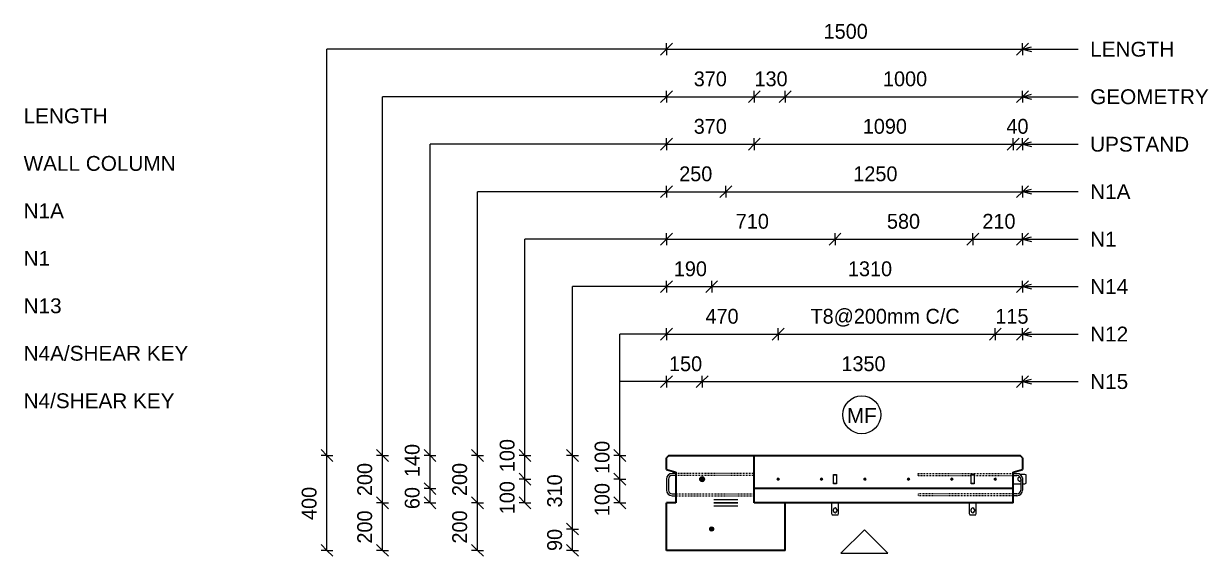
# Model space of a CAD drawing. Header units: millimetres. Extents: x -2992 to 12313, y -2035 to 19954.
# Drawn here: x 1406 to 6396, y 17710 to 19954 of the extents above; entities that cross this region are included whole.
import ezdxf

# ---------------------------------------------------------------- set-up
doc = ezdxf.new("R2010")
doc.units = ezdxf.units.MM
doc.linetypes.add('Dash', pattern=[6.36, 3.18, -3.18])
for name, color, linetype, lineweight in [('A-ANNO-DIMS', 211, 'Continuous', 9), ('A-ANNO-DIMS-25', 211, 'Continuous', 9), ('A-DETL-MBND', 5, 'Continuous', 18), ('A-GENM', 13, 'Continuous', 18), ('A-WALL', 113, 'Continuous', 25), ('G-ANNO-TEXT', 231, 'Continuous', 9), ('S-RBAR', 171, 'Continuous', 18)]:
    doc.layers.add(name, color=color, linetype=linetype, lineweight=lineweight)
doc.styles.add('Arial_1', font='arial.ttf', dxfattribs={"height": 62.5})
doc.styles.add('Nirmala UI Semilight_1', font='NirmalaS.ttf', dxfattribs={"height": 62.5})
doc.dimstyles.new('Arrow_Filled_-_2_5_NI_UI', dxfattribs={"dimscale": 304.8, "dimtxt": 65.460247, "dimasz": 0.164042, "dimexe": 0.082021, "dimexo": 0.0625, "dimgap": 0.082021, "dimtad": 1, "dimdec": 0, "dimzin": 0, "dimdsep": 46, "dimtxsty": 'Nirmala UI Semilight_1', "dimblk1": 'OBLIQUE', "dimblk2": 'OBLIQUE', "dimsah": 1, "dimcen": 0.09, "dimazin": 0, "dimtfac": 1, "dimtdec": 4, "dimtix": 1, "dimtmove": 0, "dimatfit": 3, "dimfxl": 0.082021, "dimfxlon": 1, "dimtvp": 1, "dimtolj": 1, "dimtzin": 0, "dimarcsym": 2})
doc.dimstyles.new('Arrow_Filled_-_2_5_NI_UI_1', dxfattribs={"dimscale": 304.8, "dimtxt": 65.460247, "dimasz": 0.164042, "dimexe": 0.082021, "dimexo": 0.0625, "dimgap": 0.082021, "dimtad": 1, "dimdec": 0, "dimzin": 0, "dimdsep": 46, "dimtxsty": 'Nirmala UI Semilight_1', "dimblk1": 'OBLIQUE', "dimblk2": 'OBLIQUE', "dimsah": 1, "dimcen": 0.09, "dimazin": 0, "dimtfac": 1, "dimtdec": 4, "dimtix": 1, "dimtmove": 2, "dimatfit": 3, "dimfxl": 0.082021, "dimfxlon": 1, "dimtvp": 1, "dimtolj": 1, "dimtzin": 0, "dimarcsym": 2})

# ---------------------------------------------------------------- blocks, each defined once
blk = doc.blocks.new('RR spread anchor face based - RR-SA-2_5-150-1726819-Elevation Top Copy 1')
at = {"layer": 'A-GENM'}
for p, q in [((1783.8, 17935.4), (1783.8, 17890.4)), ((1813.8, 17890.4), (1813.8, 17935.4)), ((1783.8, 17890.4), (1786.3, 17885.4)), ((1786.3, 17885.4), (1811.3, 17885.4)), ((1791.8, 17900.9), (1791.8, 17906.9)), ((1805.8, 17906.9), (1805.8, 17900.9)), ((1811.3, 17885.4), (1813.8, 17890.4))]:
    blk.add_line(p, q, dxfattribs=at)
for centre, start, end in [((1798.8, 17906.9), 360, 180), ((1798.8, 17900.9), 180, 0)]:
    blk.add_arc(centre, 7, start, end, dxfattribs=at)
blk = doc.blocks.new('RR spread anchor face based - RR-SA-3_0-200-1726827-Elevation Top Copy 1')
at = {"layer": 'A-GENM'}
for p, q in [((2548.8, 18015.4), (2580.8, 18015.4)), ((2577.5, 18044.4), (2577.8, 18044.4)), ((2580.8, 18026.4), (2577.5, 18026.4)), ((2598.8, 18055.4), (2577.9, 18055.4)), ((2588.8, 18015.4), (2598.8, 18015.4)), ((2603.8, 18052.9), (2598.8, 18055.4)), ((2598.8, 18015.4), (2603.8, 18017.9)), ((2603.8, 18017.9), (2603.8, 18052.9))]:
    blk.add_line(p, q, dxfattribs=at)
for centre, start, end in [((2577.5, 18035.4), 90, 270), ((2581.5, 18035.4), 325.337, 43.1233)]:
    blk.add_arc(centre, 9, start, end, dxfattribs=at)
blk = doc.blocks.new('RR spread anchor face based - RR-SA-4_0-240-1726833-Elevation Top Copy 1')
at = {"layer": 'A-GENM'}
for p, q in [((1792.8, 18052.9), (1792.8, 18055.4)), ((1792.8, 18055.4), (1804.8, 18055.4)), ((1792.8, 18017.9), (1792.8, 18052.9)), ((1792.8, 18052.9), (1804.8, 18052.9)), ((1792.8, 18015.4), (1792.8, 18017.9)), ((1792.8, 18017.9), (1804.8, 18017.9)), ((1804.8, 18015.4), (1792.8, 18015.4)), ((1804.8, 18055.4), (1804.8, 18052.9)), ((1804.8, 18052.9), (1804.8, 18017.9)), ((1804.8, 18017.9), (1804.8, 18015.4))]:
    blk.add_line(p, q, dxfattribs=at)
blk = doc.blocks.new('12_7Ø_ Lifting Insert_COLUMN - 12_9Ø Lifting insert-1653057-Elevation Top Copy 1')
at = {"layer": 'A-GENM', "flags": 128}
for points in [[(1388.8, 17948.7), (1386.8, 17948.7), (1381.1, 17948.7), (1372, 17948.7), (1360.4, 17948.7), (1347, 17948.7), (1333, 17948.7), (1319.4, 17948.7), (1307.4, 17948.7), (1297.8, 17948.7), (1291.5, 17948.7), (1288.9, 17948.7), (1288.8, 17948.7)], [(1288.8, 17936), (1290.8, 17936), (1296.5, 17936), (1305.6, 17936), (1317.2, 17936), (1330.6, 17936), (1344.6, 17936), (1358.2, 17936), (1370.2, 17936), (1379.8, 17936), (1386.1, 17936), (1388.7, 17936), (1388.8, 17936)]]:
    blk.add_lwpolyline(points, dxfattribs=at)
blk = doc.blocks.new('DIMBLOCK38-Elevation Top Copy 1')
at = {"layer": 'A-ANNO-DIMS-25'}
for p, q in [((4114, 18646.2), (4139, 18671.2)), ((4114, 18646.2), (4114, 18671.2)), ((4584, 18646.2), (4609, 18671.2)), ((4584, 18646.2), (4584, 18671.2)), ((4114, 18646.2), (4089, 18621.2)), ((4114, 18646.2), (4584, 18646.2)), ((4114, 18646.2), (4114, 18621.2)), ((4584, 18646.2), (4559, 18621.2)), ((4584, 18646.2), (4584, 18621.2))]:
    blk.add_line(p, q, dxfattribs=at)
at = {"layer": 'A-ANNO-DIMS-25', "color": 0, "insert": (4278.2, 18752.7), "char_height": 62.5, "width": 169.959, "attachment_point": 1, "line_spacing_factor": 1.142579, "style": 'Nirmala UI Semilight_1'}
blk.add_mtext('470', dxfattribs=at)
blk = doc.blocks.new('_Oblique')
at = {"color": 0, "linetype": 'ByBlock', "lineweight": -2}
blk.add_line((-0.5, -0.5), (0.5, 0.5), dxfattribs=at)
blk = doc.blocks.new('DIMBLOCK39-Elevation Top Copy 1')
at = {"layer": 'A-ANNO-DIMS-25'}
for p, q in [((4584, 18646.2), (4609, 18671.2)), ((4584, 18646.2), (4584, 18671.2)), ((5499, 18646.2), (5524, 18671.2)), ((5499, 18646.2), (5499, 18671.2)), ((4584, 18646.2), (4559, 18621.2)), ((4584, 18646.2), (5499, 18646.2)), ((4584, 18646.2), (4584, 18621.2)), ((5499, 18646.2), (5474, 18621.2)), ((5499, 18646.2), (5499, 18621.2))]:
    blk.add_line(p, q, dxfattribs=at)
at = {"layer": 'A-ANNO-DIMS-25', "color": 0, "insert": (4720.8, 18752.7), "char_height": 62.5, "width": 769.812, "attachment_point": 1, "line_spacing_factor": 1.142579, "style": 'Nirmala UI Semilight_1'}
blk.add_mtext('T8@200mm C/C', dxfattribs=at)
blk = doc.blocks.new('DIMBLOCK40-Elevation Top Copy 1')
at = {"layer": 'A-ANNO-DIMS-25'}
for p, q in [((5499, 18646.2), (5524, 18671.2)), ((5499, 18646.2), (5499, 18671.2)), ((5614, 18646.2), (5639, 18671.2)), ((5614, 18646.2), (5614, 18671.2)), ((5499, 18646.2), (5474, 18621.2)), ((5499, 18646.2), (5614, 18646.2)), ((5499, 18646.2), (5499, 18621.2)), ((5614, 18646.2), (5589, 18621.2)), ((5614, 18646.2), (5614, 18621.2))]:
    blk.add_line(p, q, dxfattribs=at)
at = {"layer": 'A-ANNO-DIMS-25', "color": 0, "insert": (5499.4, 18752.7), "char_height": 62.5, "width": 137.109, "attachment_point": 1, "line_spacing_factor": 1.142579, "style": 'Nirmala UI Semilight_1'}
blk.add_mtext('115', dxfattribs=at)
blk = doc.blocks.new('DIMBLOCK41-Elevation Top Copy 1')
at = {"layer": 'A-ANNO-DIMS-25'}
for p, q in [((4114, 18846.2), (4139, 18871.2)), ((4114, 18846.2), (4114, 18871.2)), ((4304.4, 18846.2), (4329.4, 18871.2)), ((4304.4, 18846.2), (4304.4, 18871.2)), ((4114, 18846.2), (4089, 18821.2)), ((4114, 18846.2), (4304.4, 18846.2)), ((4114, 18846.2), (4114, 18821.2)), ((4304.4, 18846.2), (4279.4, 18821.2)), ((4304.4, 18846.2), (4304.4, 18821.2))]:
    blk.add_line(p, q, dxfattribs=at)
at = {"layer": 'A-ANNO-DIMS-25', "color": 0, "insert": (4144.9, 18952.7), "char_height": 62.5, "width": 154.248, "attachment_point": 1, "line_spacing_factor": 1.142579, "style": 'Nirmala UI Semilight_1'}
blk.add_mtext('190', dxfattribs=at)
blk = doc.blocks.new('DIMBLOCK42-Elevation Top Copy 1')
at = {"layer": 'A-ANNO-DIMS-25'}
for p, q in [((4304.4, 18846.2), (4329.4, 18871.2)), ((4304.4, 18846.2), (4304.4, 18871.2)), ((5614, 18846.2), (5639, 18871.2)), ((5614, 18846.2), (5614, 18871.2)), ((4304.4, 18846.2), (4279.4, 18821.2)), ((4304.4, 18846.2), (5614, 18846.2)), ((4304.4, 18846.2), (4304.4, 18821.2)), ((5614, 18846.2), (5589, 18821.2)), ((5614, 18846.2), (5614, 18821.2))]:
    blk.add_line(p, q, dxfattribs=at)
at = {"layer": 'A-ANNO-DIMS-25', "color": 0, "insert": (4878.3, 18952.7), "char_height": 62.5, "width": 194.238, "attachment_point": 1, "line_spacing_factor": 1.142579, "style": 'Nirmala UI Semilight_1'}
blk.add_mtext('1310', dxfattribs=at)
blk = doc.blocks.new('DIMBLOCK43-Elevation Top Copy 1')
at = {"layer": 'A-ANNO-DIMS-25'}
for p, q in [((4114, 19046.2), (4139, 19071.2)), ((4114, 19046.2), (4114, 19071.2)), ((4824, 19046.2), (4849, 19071.2)), ((4824, 19046.2), (4824, 19071.2)), ((4114, 19046.2), (4089, 19021.2)), ((4114, 19046.2), (4824, 19046.2)), ((4114, 19046.2), (4114, 19021.2)), ((4824, 19046.2), (4799, 19021.2)), ((4824, 19046.2), (4824, 19021.2))]:
    blk.add_line(p, q, dxfattribs=at)
at = {"layer": 'A-ANNO-DIMS-25', "color": 0, "insert": (4405.9, 19152.7), "char_height": 62.5, "width": 151.392, "attachment_point": 1, "line_spacing_factor": 1.142579, "style": 'Nirmala UI Semilight_1'}
blk.add_mtext('710', dxfattribs=at)
blk = doc.blocks.new('DIMBLOCK44-Elevation Top Copy 1')
at = {"layer": 'A-ANNO-DIMS-25'}
for p, q in [((4824, 19046.2), (4849, 19071.2)), ((4824, 19046.2), (4824, 19071.2)), ((5404, 19046.2), (5429, 19071.2)), ((5404, 19046.2), (5404, 19071.2)), ((4824, 19046.2), (4799, 19021.2)), ((4824, 19046.2), (5404, 19046.2)), ((4824, 19046.2), (4824, 19021.2)), ((5404, 19046.2), (5379, 19021.2)), ((5404, 19046.2), (5404, 19021.2))]:
    blk.add_line(p, q, dxfattribs=at)
at = {"layer": 'A-ANNO-DIMS-25', "color": 0, "insert": (5042.6, 19152.7), "char_height": 62.5, "width": 171.387, "attachment_point": 1, "line_spacing_factor": 1.142579, "style": 'Nirmala UI Semilight_1'}
blk.add_mtext('580', dxfattribs=at)
blk = doc.blocks.new('DIMBLOCK45-Elevation Top Copy 1')
at = {"layer": 'A-ANNO-DIMS-25'}
for p, q in [((5404, 19046.2), (5429, 19071.2)), ((5404, 19046.2), (5404, 19071.2)), ((5614, 19046.2), (5639, 19071.2)), ((5614, 19046.2), (5614, 19071.2)), ((5404, 19046.2), (5379, 19021.2)), ((5404, 19046.2), (5614, 19046.2)), ((5404, 19046.2), (5404, 19021.2)), ((5614, 19046.2), (5589, 19021.2)), ((5614, 19046.2), (5614, 19021.2))]:
    blk.add_line(p, q, dxfattribs=at)
at = {"layer": 'A-ANNO-DIMS-25', "color": 0, "insert": (5444.7, 19152.7), "char_height": 62.5, "width": 154.248, "attachment_point": 1, "line_spacing_factor": 1.142579, "style": 'Nirmala UI Semilight_1'}
blk.add_mtext('210', dxfattribs=at)
blk = doc.blocks.new('DIMBLOCK46-Elevation Top Copy 1')
at = {"layer": 'A-ANNO-DIMS-25'}
for p, q in [((3917.9, 18035.6), (3892.9, 18060.6)), ((3917.9, 18035.6), (3892.9, 18035.6)), ((3917.9, 17935.4), (3917.9, 18035.6)), ((3917.9, 18035.6), (3942.9, 18010.6)), ((3917.9, 18035.6), (3942.9, 18035.6)), ((3917.9, 17935.4), (3892.9, 17960.4)), ((3917.9, 17935.4), (3892.9, 17935.4)), ((3917.9, 17935.4), (3942.9, 17910.4)), ((3917.9, 17935.4), (3942.9, 17935.4))]:
    blk.add_line(p, q, dxfattribs=at)
at = {"layer": 'A-ANNO-DIMS-25', "color": 0, "insert": (3811.4, 17879.6), "char_height": 62.5, "width": 154.248, "attachment_point": 1, "rotation": 90, "line_spacing_factor": 1.142579, "style": 'Nirmala UI Semilight_1'}
blk.add_mtext('100', dxfattribs=at)
blk = doc.blocks.new('DIMBLOCK47-Elevation Top Copy 1')
at = {"layer": 'A-ANNO-DIMS-25'}
for p, q in [((3917.9, 18135.4), (3892.9, 18160.4)), ((3917.9, 18135.4), (3892.9, 18135.4)), ((3917.9, 18035.6), (3917.9, 18135.4)), ((3917.9, 18135.4), (3942.9, 18110.4)), ((3917.9, 18135.4), (3942.9, 18135.4)), ((3917.9, 18035.6), (3892.9, 18060.6)), ((3917.9, 18035.6), (3892.9, 18035.6)), ((3917.9, 18035.6), (3942.9, 18010.6)), ((3917.9, 18035.6), (3942.9, 18035.6))]:
    blk.add_line(p, q, dxfattribs=at)
at = {"layer": 'A-ANNO-DIMS-25', "color": 0, "insert": (3811.4, 18057.3), "char_height": 62.5, "width": 154.248, "attachment_point": 1, "rotation": 90, "line_spacing_factor": 1.142579, "style": 'Nirmala UI Semilight_1'}
blk.add_mtext('100', dxfattribs=at)
blk = doc.blocks.new('DIMBLOCK48-Elevation Top Copy 1')
at = {"layer": 'A-ANNO-DIMS-25'}
for p, q in [((3717.9, 17825.4), (3692.9, 17850.4)), ((3717.9, 17825.4), (3692.9, 17825.4)), ((3717.9, 17735.4), (3717.9, 17825.4)), ((3717.9, 17825.4), (3742.9, 17800.4)), ((3717.9, 17825.4), (3742.9, 17825.4)), ((3717.9, 17735.4), (3692.9, 17760.4)), ((3717.9, 17735.4), (3692.9, 17735.4)), ((3717.9, 17735.4), (3742.9, 17710.4)), ((3717.9, 17735.4), (3742.9, 17735.4))]:
    blk.add_line(p, q, dxfattribs=at)
at = {"layer": 'A-ANNO-DIMS-25', "color": 0, "insert": (3611.4, 17732.8), "char_height": 62.5, "width": 114.258, "attachment_point": 1, "rotation": 90, "line_spacing_factor": 1.142579, "style": 'Nirmala UI Semilight_1'}
blk.add_mtext('90', dxfattribs=at)
blk = doc.blocks.new('DIMBLOCK49-Elevation Top Copy 1')
at = {"layer": 'A-ANNO-DIMS-25'}
for p, q in [((3717.9, 18135.4), (3692.9, 18160.4)), ((3717.9, 18135.4), (3692.9, 18135.4)), ((3717.9, 17825.4), (3717.9, 18135.4)), ((3717.9, 18135.4), (3742.9, 18110.4)), ((3717.9, 18135.4), (3742.9, 18135.4)), ((3717.9, 17825.4), (3692.9, 17850.4)), ((3717.9, 17825.4), (3692.9, 17825.4)), ((3717.9, 17825.4), (3742.9, 17800.4)), ((3717.9, 17825.4), (3742.9, 17825.4))]:
    blk.add_line(p, q, dxfattribs=at)
at = {"layer": 'A-ANNO-DIMS-25', "color": 0, "insert": (3611.4, 17916.2), "char_height": 62.5, "width": 154.248, "attachment_point": 1, "rotation": 90, "line_spacing_factor": 1.142579, "style": 'Nirmala UI Semilight_1'}
blk.add_mtext('310', dxfattribs=at)
blk = doc.blocks.new('DIMBLOCK50-Elevation Top Copy 1')
at = {"layer": 'A-ANNO-DIMS-25'}
for p, q in [((3517.9, 18035.4), (3492.9, 18060.4)), ((3517.9, 18035.4), (3492.9, 18035.4)), ((3517.9, 17935.4), (3517.9, 18035.4)), ((3517.9, 18035.4), (3542.9, 18010.4)), ((3517.9, 18035.4), (3542.9, 18035.4)), ((3517.9, 17935.4), (3492.9, 17960.4)), ((3517.9, 17935.4), (3492.9, 17935.4)), ((3517.9, 17935.4), (3542.9, 17910.4)), ((3517.9, 17935.4), (3542.9, 17935.4))]:
    blk.add_line(p, q, dxfattribs=at)
at = {"layer": 'A-ANNO-DIMS-25', "color": 0, "insert": (3411.4, 17887.5), "char_height": 62.5, "width": 154.248, "attachment_point": 1, "rotation": 90, "line_spacing_factor": 1.142579, "style": 'Nirmala UI Semilight_1'}
blk.add_mtext('100', dxfattribs=at)
blk = doc.blocks.new('DIMBLOCK51-Elevation Top Copy 1')
at = {"layer": 'A-ANNO-DIMS-25'}
for p, q in [((3517.9, 18135.4), (3492.9, 18160.4)), ((3517.9, 18135.4), (3492.9, 18135.4)), ((3517.9, 18035.4), (3517.9, 18135.4)), ((3517.9, 18135.4), (3542.9, 18110.4)), ((3517.9, 18135.4), (3542.9, 18135.4)), ((3517.9, 18035.4), (3492.9, 18060.4)), ((3517.9, 18035.4), (3492.9, 18035.4)), ((3517.9, 18035.4), (3542.9, 18010.4)), ((3517.9, 18035.4), (3542.9, 18035.4))]:
    blk.add_line(p, q, dxfattribs=at)
at = {"layer": 'A-ANNO-DIMS-25', "color": 0, "insert": (3411.4, 18064.9), "char_height": 62.5, "width": 154.248, "attachment_point": 1, "rotation": 90, "line_spacing_factor": 1.142579, "style": 'Nirmala UI Semilight_1'}
blk.add_mtext('100', dxfattribs=at)
blk = doc.blocks.new('DIMBLOCK52-Elevation Top Copy 1')
at = {"layer": 'A-ANNO-DIMS-25'}
for p, q in [((4114, 19246.2), (4139, 19271.2)), ((4114, 19246.2), (4114, 19271.2)), ((4364, 19246.2), (4389, 19271.2)), ((4364, 19246.2), (4364, 19271.2)), ((4114, 19246.2), (4089, 19221.2)), ((4114, 19246.2), (4364, 19246.2)), ((4114, 19246.2), (4114, 19221.2)), ((4364, 19246.2), (4339, 19221.2)), ((4364, 19246.2), (4364, 19221.2))]:
    blk.add_line(p, q, dxfattribs=at)
at = {"layer": 'A-ANNO-DIMS-25', "color": 0, "insert": (4167.6, 19352.7), "char_height": 62.5, "width": 171.387, "attachment_point": 1, "line_spacing_factor": 1.142579, "style": 'Nirmala UI Semilight_1'}
blk.add_mtext('250', dxfattribs=at)
blk = doc.blocks.new('DIMBLOCK53-Elevation Top Copy 1')
at = {"layer": 'A-ANNO-DIMS-25'}
for p, q in [((4364, 19246.2), (4389, 19271.2)), ((4364, 19246.2), (4364, 19271.2)), ((5614, 19246.2), (5639, 19271.2)), ((5614, 19246.2), (5614, 19271.2)), ((4364, 19246.2), (4339, 19221.2)), ((4364, 19246.2), (5614, 19246.2)), ((4364, 19246.2), (4364, 19221.2)), ((5614, 19246.2), (5589, 19221.2)), ((5614, 19246.2), (5614, 19221.2))]:
    blk.add_line(p, q, dxfattribs=at)
at = {"layer": 'A-ANNO-DIMS-25', "color": 0, "insert": (4900.9, 19352.7), "char_height": 62.5, "width": 211.377, "attachment_point": 1, "line_spacing_factor": 1.142579, "style": 'Nirmala UI Semilight_1'}
blk.add_mtext('1250', dxfattribs=at)
blk = doc.blocks.new('DIMBLOCK54-Elevation Top Copy 1')
at = {"layer": 'A-ANNO-DIMS-25'}
for p, q in [((3317.9, 17935.5), (3292.9, 17960.5)), ((3317.9, 17935.5), (3292.9, 17935.5)), ((3317.9, 17735.4), (3317.9, 17935.5)), ((3317.9, 17935.5), (3342.9, 17910.5)), ((3317.9, 17935.5), (3342.9, 17935.5)), ((3317.9, 17735.4), (3292.9, 17760.4)), ((3317.9, 17735.4), (3292.9, 17735.4)), ((3317.9, 17735.4), (3342.9, 17710.4)), ((3317.9, 17735.4), (3342.9, 17735.4))]:
    blk.add_line(p, q, dxfattribs=at)
at = {"layer": 'A-ANNO-DIMS-25', "color": 0, "insert": (3211.4, 17764.1), "char_height": 62.5, "width": 171.387, "attachment_point": 1, "rotation": 90, "line_spacing_factor": 1.142579, "style": 'Nirmala UI Semilight_1'}
blk.add_mtext('200', dxfattribs=at)
blk = doc.blocks.new('DIMBLOCK55-Elevation Top Copy 1')
at = {"layer": 'A-ANNO-DIMS-25'}
for p, q in [((3317.9, 18135.4), (3292.9, 18160.4)), ((3317.9, 18135.4), (3292.9, 18135.4)), ((3317.9, 17935.5), (3317.9, 18135.4)), ((3317.9, 18135.4), (3342.9, 18110.4)), ((3317.9, 18135.4), (3342.9, 18135.4)), ((3317.9, 17935.5), (3292.9, 17960.5)), ((3317.9, 17935.5), (3292.9, 17935.5)), ((3317.9, 17935.5), (3342.9, 17910.5)), ((3317.9, 17935.5), (3342.9, 17935.5))]:
    blk.add_line(p, q, dxfattribs=at)
at = {"layer": 'A-ANNO-DIMS-25', "color": 0, "insert": (3211.4, 17964.1), "char_height": 62.5, "width": 171.387, "attachment_point": 1, "rotation": 90, "line_spacing_factor": 1.142579, "style": 'Nirmala UI Semilight_1'}
blk.add_mtext('200', dxfattribs=at)
blk = doc.blocks.new('DIMBLOCK56-Elevation Top Copy 1')
at = {"layer": 'A-ANNO-DIMS-25'}
for p, q in [((4114, 19446.2), (4139, 19471.2)), ((4114, 19446.2), (4114, 19471.2)), ((4484, 19446.2), (4509, 19471.2)), ((4484, 19446.2), (4484, 19471.2)), ((4114, 19446.2), (4089, 19421.2)), ((4114, 19446.2), (4484, 19446.2)), ((4114, 19446.2), (4114, 19421.2)), ((4484, 19446.2), (4459, 19421.2)), ((4484, 19446.2), (4484, 19421.2))]:
    blk.add_line(p, q, dxfattribs=at)
at = {"layer": 'A-ANNO-DIMS-25', "color": 0, "insert": (4228.8, 19552.7), "char_height": 62.5, "width": 168.53, "attachment_point": 1, "line_spacing_factor": 1.142579, "style": 'Nirmala UI Semilight_1'}
blk.add_mtext('370', dxfattribs=at)
blk = doc.blocks.new('DIMBLOCK57-Elevation Top Copy 1')
at = {"layer": 'A-ANNO-DIMS-25'}
for p, q in [((4484, 19446.2), (4509, 19471.2)), ((4484, 19446.2), (4484, 19471.2)), ((5574, 19446.2), (5599, 19471.2)), ((5574, 19446.2), (5574, 19471.2)), ((4484, 19446.2), (4459, 19421.2)), ((4484, 19446.2), (5574, 19446.2)), ((4484, 19446.2), (4484, 19421.2)), ((5574, 19446.2), (5549, 19421.2)), ((5574, 19446.2), (5574, 19421.2))]:
    blk.add_line(p, q, dxfattribs=at)
at = {"layer": 'A-ANNO-DIMS-25', "color": 0, "insert": (4940.9, 19552.7), "char_height": 62.5, "width": 211.377, "attachment_point": 1, "line_spacing_factor": 1.142579, "style": 'Nirmala UI Semilight_1'}
blk.add_mtext('1090', dxfattribs=at)
blk = doc.blocks.new('DIMBLOCK58-Elevation Top Copy 1')
at = {"layer": 'A-ANNO-DIMS-25'}
for p, q in [((5574, 19446.2), (5599, 19471.2)), ((5574, 19446.2), (5574, 19471.2)), ((5614, 19446.2), (5639, 19471.2)), ((5614, 19446.2), (5614, 19471.2)), ((5574, 19446.2), (5549, 19421.2)), ((5574, 19446.2), (5614, 19446.2)), ((5574, 19446.2), (5574, 19421.2)), ((5614, 19446.2), (5589, 19421.2)), ((5614, 19446.2), (5614, 19421.2))]:
    blk.add_line(p, q, dxfattribs=at)
at = {"layer": 'A-ANNO-DIMS-25', "color": 0, "insert": (5545.8, 19552.7), "char_height": 62.5, "width": 115.686, "attachment_point": 1, "line_spacing_factor": 1.142579, "style": 'Nirmala UI Semilight_1'}
blk.add_mtext('40', dxfattribs=at)
blk = doc.blocks.new('DIMBLOCK59-Elevation Top Copy 1')
at = {"layer": 'A-ANNO-DIMS-25'}
for p, q in [((3117.9, 17995.4), (3092.9, 18020.4)), ((3117.9, 17995.4), (3092.9, 17995.4)), ((3117.9, 17935.4), (3117.9, 17995.4)), ((3117.9, 17995.4), (3142.9, 17970.4)), ((3117.9, 17995.4), (3142.9, 17995.4)), ((3117.9, 17935.4), (3092.9, 17960.4)), ((3117.9, 17935.4), (3092.9, 17935.4)), ((3117.9, 17935.4), (3142.9, 17910.4)), ((3117.9, 17935.4), (3142.9, 17935.4))]:
    blk.add_line(p, q, dxfattribs=at)
at = {"layer": 'A-ANNO-DIMS-25', "color": 0, "insert": (3011.4, 17909.2), "char_height": 62.5, "width": 114.258, "attachment_point": 1, "rotation": 90, "line_spacing_factor": 1.142579, "style": 'Nirmala UI Semilight_1'}
blk.add_mtext('60', dxfattribs=at)
blk = doc.blocks.new('DIMBLOCK60-Elevation Top Copy 1')
at = {"layer": 'A-ANNO-DIMS-25'}
for p, q in [((3117.9, 18135.4), (3092.9, 18160.4)), ((3117.9, 18135.4), (3092.9, 18135.4)), ((3117.9, 17995.4), (3117.9, 18135.4)), ((3117.9, 18135.4), (3142.9, 18110.4)), ((3117.9, 18135.4), (3142.9, 18135.4)), ((3117.9, 17995.4), (3092.9, 18020.4)), ((3117.9, 17995.4), (3092.9, 17995.4)), ((3117.9, 17995.4), (3142.9, 17970.4)), ((3117.9, 17995.4), (3142.9, 17995.4))]:
    blk.add_line(p, q, dxfattribs=at)
at = {"layer": 'A-ANNO-DIMS-25', "color": 0, "insert": (3011.4, 18044.2), "char_height": 62.5, "width": 155.676, "attachment_point": 1, "rotation": 90, "line_spacing_factor": 1.142579, "style": 'Nirmala UI Semilight_1'}
blk.add_mtext('140', dxfattribs=at)
blk = doc.blocks.new('DIMBLOCK61-Elevation Top Copy 1')
at = {"layer": 'A-ANNO-DIMS-25'}
for p, q in [((2917.9, 17935.4), (2892.9, 17960.4)), ((2917.9, 17935.4), (2892.9, 17935.4)), ((2917.9, 17735.4), (2917.9, 17935.4)), ((2917.9, 17935.4), (2942.9, 17910.4)), ((2917.9, 17935.4), (2942.9, 17935.4)), ((2917.9, 17735.4), (2892.9, 17760.4)), ((2917.9, 17735.4), (2892.9, 17735.4)), ((2917.9, 17735.4), (2942.9, 17710.4)), ((2917.9, 17735.4), (2942.9, 17735.4))]:
    blk.add_line(p, q, dxfattribs=at)
at = {"layer": 'A-ANNO-DIMS-25', "color": 0, "insert": (2811.4, 17764), "char_height": 62.5, "width": 171.387, "attachment_point": 1, "rotation": 90, "line_spacing_factor": 1.142579, "style": 'Nirmala UI Semilight_1'}
blk.add_mtext('200', dxfattribs=at)
blk = doc.blocks.new('DIMBLOCK62-Elevation Top Copy 1')
at = {"layer": 'A-ANNO-DIMS-25'}
for p, q in [((2917.9, 18135.4), (2892.9, 18160.4)), ((2917.9, 18135.4), (2892.9, 18135.4)), ((2917.9, 17935.4), (2917.9, 18135.4)), ((2917.9, 18135.4), (2942.9, 18110.4)), ((2917.9, 18135.4), (2942.9, 18135.4)), ((2917.9, 17935.4), (2892.9, 17960.4)), ((2917.9, 17935.4), (2892.9, 17935.4)), ((2917.9, 17935.4), (2942.9, 17910.4)), ((2917.9, 17935.4), (2942.9, 17935.4))]:
    blk.add_line(p, q, dxfattribs=at)
at = {"layer": 'A-ANNO-DIMS-25', "color": 0, "insert": (2811.4, 17964), "char_height": 62.5, "width": 171.387, "attachment_point": 1, "rotation": 90, "line_spacing_factor": 1.142579, "style": 'Nirmala UI Semilight_1'}
blk.add_mtext('200', dxfattribs=at)
blk = doc.blocks.new('DIMBLOCK63-Elevation Top Copy 1')
at = {"layer": 'A-ANNO-DIMS-25'}
for p, q in [((4114, 19646.2), (4139, 19671.2)), ((4114, 19646.2), (4114, 19671.2)), ((4484, 19646.2), (4509, 19671.2)), ((4484, 19646.2), (4484, 19671.2)), ((4114, 19646.2), (4089, 19621.2)), ((4114, 19646.2), (4484, 19646.2)), ((4114, 19646.2), (4114, 19621.2)), ((4484, 19646.2), (4459, 19621.2)), ((4484, 19646.2), (4484, 19621.2))]:
    blk.add_line(p, q, dxfattribs=at)
at = {"layer": 'A-ANNO-DIMS-25', "color": 0, "insert": (4228.8, 19752.7), "char_height": 62.5, "width": 168.53, "attachment_point": 1, "line_spacing_factor": 1.142579, "style": 'Nirmala UI Semilight_1'}
blk.add_mtext('370', dxfattribs=at)
blk = doc.blocks.new('DIMBLOCK64-Elevation Top Copy 1')
at = {"layer": 'A-ANNO-DIMS-25'}
for p, q in [((4484, 19646.2), (4509, 19671.2)), ((4484, 19646.2), (4484, 19671.2)), ((4614, 19646.2), (4639, 19671.2)), ((4614, 19646.2), (4614, 19671.2)), ((4484, 19646.2), (4459, 19621.2)), ((4484, 19646.2), (4614, 19646.2)), ((4484, 19646.2), (4484, 19621.2)), ((4614, 19646.2), (4589, 19621.2)), ((4614, 19646.2), (4614, 19621.2))]:
    blk.add_line(p, q, dxfattribs=at)
at = {"layer": 'A-ANNO-DIMS-25', "color": 0, "insert": (4484.7, 19752.7), "char_height": 62.5, "width": 154.248, "attachment_point": 1, "line_spacing_factor": 1.142579, "style": 'Nirmala UI Semilight_1'}
blk.add_mtext('130', dxfattribs=at)
blk = doc.blocks.new('DIMBLOCK65-Elevation Top Copy 1')
at = {"layer": 'A-ANNO-DIMS-25'}
for p, q in [((4614, 19646.2), (4639, 19671.2)), ((4614, 19646.2), (4614, 19671.2)), ((5614, 19646.2), (5639, 19671.2)), ((5614, 19646.2), (5614, 19671.2)), ((4614, 19646.2), (4589, 19621.2)), ((4614, 19646.2), (5614, 19646.2)), ((4614, 19646.2), (4614, 19621.2)), ((5614, 19646.2), (5589, 19621.2)), ((5614, 19646.2), (5614, 19621.2))]:
    blk.add_line(p, q, dxfattribs=at)
at = {"layer": 'A-ANNO-DIMS-25', "color": 0, "insert": (5025.9, 19752.7), "char_height": 62.5, "width": 211.377, "attachment_point": 1, "line_spacing_factor": 1.142579, "style": 'Nirmala UI Semilight_1'}
blk.add_mtext('1000', dxfattribs=at)
blk = doc.blocks.new('DIMBLOCK66-Elevation Top Copy 1')
at = {"layer": 'A-ANNO-DIMS-25'}
for p, q in [((2683.8, 18135.4), (2658.8, 18160.4)), ((2683.8, 18135.4), (2658.8, 18135.4)), ((2683.8, 17735.4), (2683.8, 18135.4)), ((2683.8, 18135.4), (2708.8, 18110.4)), ((2683.8, 18135.4), (2708.8, 18135.4)), ((2683.8, 17735.4), (2658.8, 17760.4)), ((2683.8, 17735.4), (2658.8, 17735.4)), ((2683.8, 17735.4), (2708.8, 17710.4)), ((2683.8, 17735.4), (2708.8, 17735.4))]:
    blk.add_line(p, q, dxfattribs=at)
at = {"layer": 'A-ANNO-DIMS-25', "color": 0, "insert": (2577.3, 17863.4), "char_height": 62.5, "width": 172.815, "attachment_point": 1, "rotation": 90, "line_spacing_factor": 1.142579, "style": 'Nirmala UI Semilight_1'}
blk.add_mtext('400', dxfattribs=at)
blk = doc.blocks.new('DIMBLOCK67-Elevation Top Copy 1')
at = {"layer": 'A-ANNO-DIMS-25'}
for p, q in [((4114, 19846.2), (4139, 19871.2)), ((4114, 19846.2), (4114, 19871.2)), ((5614, 19846.2), (5639, 19871.2)), ((5614, 19846.2), (5614, 19871.2)), ((4114, 19846.2), (4089, 19821.2)), ((4114, 19846.2), (5614, 19846.2)), ((4114, 19846.2), (4114, 19821.2)), ((5614, 19846.2), (5589, 19821.2)), ((5614, 19846.2), (5614, 19821.2))]:
    blk.add_line(p, q, dxfattribs=at)
at = {"layer": 'A-ANNO-DIMS-25', "color": 0, "insert": (4775.9, 19952.7), "char_height": 62.5, "width": 211.377, "attachment_point": 1, "line_spacing_factor": 1.142579, "style": 'Nirmala UI Semilight_1'}
blk.add_mtext('1500', dxfattribs=at)
blk = doc.blocks.new('DIMBLOCK68-Elevation Top Copy 1')
at = {"layer": 'A-ANNO-DIMS-25'}
for p, q in [((4114, 18446.2), (4139, 18471.2)), ((4114, 18446.2), (4114, 18471.2)), ((4264, 18446.2), (4289, 18471.2)), ((4264, 18446.2), (4264, 18471.2)), ((4114, 18446.2), (4089, 18421.2)), ((4114, 18446.2), (4264, 18446.2)), ((4114, 18446.2), (4114, 18421.2)), ((4264, 18446.2), (4239, 18421.2)), ((4264, 18446.2), (4264, 18421.2))]:
    blk.add_line(p, q, dxfattribs=at)
at = {"layer": 'A-ANNO-DIMS-25', "color": 0, "insert": (4124.7, 18552.7), "char_height": 62.5, "width": 154.248, "attachment_point": 1, "line_spacing_factor": 1.142579, "style": 'Nirmala UI Semilight_1'}
blk.add_mtext('150', dxfattribs=at)
blk = doc.blocks.new('DIMBLOCK69-Elevation Top Copy 1')
at = {"layer": 'A-ANNO-DIMS-25'}
for p, q in [((4264, 18446.2), (4289, 18471.2)), ((4264, 18446.2), (4264, 18471.2)), ((5614, 18446.2), (5639, 18471.2)), ((5614, 18446.2), (5614, 18471.2)), ((4264, 18446.2), (4239, 18421.2)), ((4264, 18446.2), (5614, 18446.2)), ((4264, 18446.2), (4264, 18421.2)), ((5614, 18446.2), (5589, 18421.2)), ((5614, 18446.2), (5614, 18421.2))]:
    blk.add_line(p, q, dxfattribs=at)
at = {"layer": 'A-ANNO-DIMS-25', "color": 0, "insert": (4850.9, 18552.7), "char_height": 62.5, "width": 211.377, "attachment_point": 1, "line_spacing_factor": 1.142579, "style": 'Nirmala UI Semilight_1'}
blk.add_mtext('1350', dxfattribs=at)

msp = doc.modelspace()

# ---------------------------------------------------------------- hatches: boundary and pattern name
at = {"layer": 'S-RBAR'}
for points in [[(4264, 18025.4), (4271.1, 18028.4), (4274, 18035.4), (4271.1, 18042.5), (4264, 18045.4), (4256.9, 18042.5), (4254, 18035.4), (4256.9, 18028.4)], [(4582.8, 18031.8), (4587.2, 18033.3), (4587.2, 18038), (4582.8, 18039.4), (4580, 18035.6)], [(4765.8, 18031.8), (4770.2, 18033.3), (4770.2, 18038), (4765.8, 18039.4), (4763, 18035.6)], [(4948.8, 18031.8), (4953.2, 18033.3), (4953.2, 18038), (4948.8, 18039.4), (4946, 18035.6)], [(5131.8, 18031.8), (5136.2, 18033.3), (5136.2, 18038), (5131.8, 18039.4), (5129, 18035.6)], [(5314.8, 18031.8), (5319.2, 18033.3), (5319.2, 18038), (5314.8, 18039.4), (5312, 18035.6)], [(5497.8, 18031.8), (5502.2, 18033.3), (5502.2, 18038), (5497.8, 18039.4), (5495, 18035.6)], [(4302.6, 17817.6), (4309.3, 17819.2), (4312.4, 17825.4), (4309.3, 17831.7), (4302.6, 17833.2), (4297.2, 17828.9), (4297.2, 17822)]]:
    msp.add_hatch(color=256, dxfattribs=at).paths.add_polyline_path(points)
h = msp.add_hatch(color=256, dxfattribs=at)
edge = h.paths.add_edge_path()
edge.add_arc((4264, 18035.4), 10, 0, 360)
h = msp.add_hatch(color=256, dxfattribs=at)
edge = h.paths.add_edge_path()
edge.add_arc((4584, 18035.6), 4, 0, 360)
h = msp.add_hatch(color=256, dxfattribs=at)
edge = h.paths.add_edge_path()
edge.add_arc((4767, 18035.6), 4, 0, 360)
h = msp.add_hatch(color=256, dxfattribs=at)
edge = h.paths.add_edge_path()
edge.add_arc((4950, 18035.6), 4, 0, 360)
h = msp.add_hatch(color=256, dxfattribs=at)
edge = h.paths.add_edge_path()
edge.add_arc((5133, 18035.6), 4, 0, 360)
h = msp.add_hatch(color=256, dxfattribs=at)
edge = h.paths.add_edge_path()
edge.add_arc((5316, 18035.6), 4, 0, 360)
h = msp.add_hatch(color=256, dxfattribs=at)
edge = h.paths.add_edge_path()
edge.add_arc((5499, 18035.6), 4, 0, 360)
h = msp.add_hatch(color=256, dxfattribs=at)
edge = h.paths.add_edge_path()
edge.add_arc((4304.4, 17825.4), 8, 0, 360)

# ---------------------------------------------------------------- linework, layer by layer
at = {"layer": 'A-DETL-MBND'}
for p, q in [((2683.8, 18135.4), (2683.8, 19846.2)), ((4114, 19846.2), (2683.8, 19846.2)), ((2917.9, 18135.4), (2917.9, 19646.2)), ((4114, 19646.2), (2917.9, 19646.2)), ((3117.9, 18135.4), (3117.9, 19446.2)), ((4114, 19446.2), (3117.9, 19446.2)), ((3317.9, 18135.4), (3317.9, 19246.2)), ((4114, 19246.2), (3317.9, 19246.2)), ((3517.9, 18135.4), (3517.9, 19046.2)), ((4114, 19046.2), (3517.9, 19046.2)), ((3717.9, 18135.4), (3717.9, 18846.2)), ((4114, 18846.2), (3717.9, 18846.2)), ((3917.9, 18135.4), (3917.9, 18646.2)), ((4114, 18646.2), (3917.9, 18646.2)), ((4114, 18446.2), (3917.9, 18446.2)), ((4947.5, 17822.2), (4848.5, 17723.3)), ((5046.5, 17723.3), (4947.5, 17822.2)), ((4848.5, 17723.3), (5046.5, 17723.3))]:
    msp.add_line(p, q, dxfattribs=at)
msp.add_circle((4936.7, 18306.5), 80, dxfattribs=at)
at = {"layer": 'A-WALL'}
for p, q in [((4124, 18135.4), (4114, 18125.4)), ((4114, 18075.4), (4114, 18125.4)), ((4124, 18135.4), (5604, 18135.4)), ((4484, 17935.4), (4484, 18135.4)), ((5614, 18125.4), (5604, 18135.4)), ((5614, 18125.4), (5614, 18075.4)), ((4114, 18075.4), (4154, 18065.4)), ((4154, 18065.4), (4154, 17935.4)), ((5574, 18065.4), (5614, 18075.4)), ((5574, 17935.4), (5574, 18065.4)), ((5574, 17995.4), (4484, 17995.4)), ((4154, 17935.4), (4114, 17935.4)), ((4114, 17735.4), (4114, 17935.4)), ((5574, 17935.4), (4484, 17935.4)), ((4614, 17735.4), (4614, 17935.4)), ((4614, 17735.4), (4114, 17735.4))]:
    msp.add_line(p, q, dxfattribs=at)
at = {"layer": 'G-ANNO-TEXT', "color": 10}
for p, q in [((5614, 19846.2), (5651.5, 19856.2)), ((5614, 19846.2), (5651.5, 19836.1)), ((5614, 19846.2), (5848.6, 19846.2)), ((5614, 19646.2), (5651.5, 19656.2)), ((5614, 19646.2), (5651.5, 19636.1)), ((5614, 19646.2), (5848.6, 19646.2)), ((5614, 19446.2), (5651.5, 19456.2)), ((5614, 19446.2), (5651.5, 19436.1)), ((5614, 19446.2), (5848.6, 19446.2)), ((5613.8, 19246.4), (5651.3, 19256.5)), ((5613.8, 19246.4), (5651.3, 19236.4)), ((5613.8, 19246.4), (5848.6, 19246.4)), ((5613.8, 19046.4), (5651.3, 19056.5)), ((5613.8, 19046.4), (5651.3, 19036.4)), ((5613.8, 19046.4), (5848.6, 19046.4)), ((5613.8, 18846.4), (5651.3, 18856.5)), ((5613.8, 18846.4), (5651.3, 18836.4)), ((5613.8, 18846.4), (5848.6, 18846.4)), ((5613.8, 18646.4), (5651.3, 18656.5)), ((5613.8, 18646.4), (5651.3, 18636.4)), ((5613.8, 18646.4), (5848.6, 18646.4)), ((5613.8, 18446.4), (5651.3, 18456.5)), ((5613.8, 18446.4), (5651.3, 18436.4)), ((5613.8, 18446.4), (5848.6, 18446.4))]:
    msp.add_line(p, q, dxfattribs=at)
at = {"layer": 'S-RBAR'}
for p, q in [((4114, 18035.4), (4114, 17989.4)), ((4122, 18035.4), (4122, 17989.4)), ((4154, 18059.4), (4138, 18059.4)), ((4154, 18051.4), (4138, 18051.4)), ((4256.9, 18042.5), (4254, 18035.4)), ((4254, 18035.4), (4256.9, 18028.4)), ((4264, 18045.4), (4256.9, 18042.5)), ((4256.9, 18028.4), (4264, 18025.4)), ((4271.1, 18042.5), (4264, 18045.4)), ((4264, 18025.4), (4271.1, 18028.4)), ((4274, 18035.4), (4271.1, 18042.5)), ((4271.1, 18028.4), (4274, 18035.4)), ((4582.8, 18039.4), (4580, 18035.6)), ((4580, 18035.6), (4582.8, 18031.8)), ((4587.2, 18038), (4582.8, 18039.4)), ((4582.8, 18031.8), (4587.2, 18033.3)), ((4587.2, 18033.3), (4587.2, 18038)), ((4765.8, 18039.4), (4763, 18035.6)), ((4763, 18035.6), (4765.8, 18031.8)), ((4770.2, 18038), (4765.8, 18039.4)), ((4765.8, 18031.8), (4770.2, 18033.3)), ((4770.2, 18033.3), (4770.2, 18038)), ((4948.8, 18039.4), (4946, 18035.6)), ((4946, 18035.6), (4948.8, 18031.8)), ((4953.2, 18038), (4948.8, 18039.4)), ((4948.8, 18031.8), (4953.2, 18033.3)), ((4953.2, 18033.3), (4953.2, 18038)), ((5131.8, 18039.4), (5129, 18035.6)), ((5129, 18035.6), (5131.8, 18031.8)), ((5136.2, 18038), (5131.8, 18039.4)), ((5131.8, 18031.8), (5136.2, 18033.3)), ((5136.2, 18033.3), (5136.2, 18038)), ((5314.8, 18039.4), (5312, 18035.6)), ((5312, 18035.6), (5314.8, 18031.8)), ((5319.2, 18038), (5314.8, 18039.4)), ((5314.8, 18031.8), (5319.2, 18033.3)), ((5319.2, 18033.3), (5319.2, 18038)), ((5497.8, 18039.4), (5495, 18035.6)), ((5495, 18035.6), (5497.8, 18031.8)), ((5502.2, 18038), (5497.8, 18039.4)), ((5497.8, 18031.8), (5502.2, 18033.3)), ((5502.2, 18033.3), (5502.2, 18038)), ((5574, 18059.4), (5590, 18059.4)), ((5574, 18051.4), (5590, 18051.4)), ((5606, 18035.4), (5606, 17989.4)), ((5614, 18035.4), (5614, 17989.4)), ((4138, 17973.4), (4154, 17973.4)), ((4138, 17965.4), (4154, 17965.4)), ((5590, 17973.4), (5574, 17973.4)), ((5590, 17965.4), (5574.1, 17965.4)), ((4302.6, 17833.2), (4297.2, 17828.9)), ((4297.2, 17828.9), (4297.2, 17822)), ((4297.2, 17822), (4302.6, 17817.6)), ((4309.3, 17831.7), (4302.6, 17833.2)), ((4302.6, 17817.6), (4309.3, 17819.2)), ((4312.4, 17825.4), (4309.3, 17831.7)), ((4309.3, 17819.2), (4312.4, 17825.4))]:
    msp.add_line(p, q, dxfattribs=at)
at = {"layer": 'S-RBAR', "linetype": 'Dash'}
for p, q in [((4484, 18059.4), (4154.1, 18059.4)), ((4484, 18051.4), (4154.1, 18051.4)), ((5174, 18059.4), (5574, 18059.4)), ((5174, 18051.4), (5174, 18059.4)), ((5174, 18051.4), (5398, 18051.4)), ((5410, 18051.4), (5574, 18051.4)), ((4154.1, 17973.4), (4484, 17973.4)), ((4154.1, 17965.4), (4484, 17965.4)), ((5574, 17973.4), (5174, 17973.4)), ((5174, 17973.4), (5174, 17965.4)), ((5574, 17965.4), (5174, 17965.4))]:
    msp.add_line(p, q, dxfattribs=at)
at = {"layer": 'S-RBAR'}
for centre, radius in [((4264, 18035.4), 10), ((4584, 18035.6), 4), ((4767, 18035.6), 4), ((4950, 18035.6), 4), ((5133, 18035.6), 4), ((5316, 18035.6), 4), ((5499, 18035.6), 4), ((4304.4, 17825.4), 8)]:
    msp.add_circle(centre, radius, dxfattribs=at)
for centre, radius, start, end in [((4138, 18035.4), 24, 90, 180), ((4138, 18035.4), 16, 90, 180), ((5590, 18035.4), 24, 0, 90), ((5590, 18035.4), 16, 0, 90), ((4138, 17989.4), 24, 180, 270), ((4138, 17989.4), 16, 180, 270), ((5590, 17989.4), 16, 270, 0), ((5590, 17989.4), 24, 270, 360)]:
    msp.add_arc(centre, radius, start, end, dxfattribs=at)

# ---------------------------------------------------------------- block references
at = {"layer": 'A-GENM'}
for name, p in [('RR spread anchor face based - RR-SA-4_0-240-1726833-Elevation Top Copy 1', (3025.2, 0)), ('RR spread anchor face based - RR-SA-4_0-240-1726833-Elevation Top Copy 1', (3605.2, 0)), ('RR spread anchor face based - RR-SA-3_0-200-1726827-Elevation Top Copy 1', (3025.2, 0)), ('12_7Ø_ Lifting Insert_COLUMN - 12_9Ø Lifting insert-1653057-Elevation Top Copy 1', (3025.2, 0)), ('12_7Ø_ Lifting Insert_COLUMN - 12_9Ø Lifting insert-1653057-Elevation Top Copy 1', (3025.2, -13.1)), ('RR spread anchor face based - RR-SA-2_5-150-1726819-Elevation Top Copy 1', (3025.2, 0)), ('RR spread anchor face based - RR-SA-2_5-150-1726819-Elevation Top Copy 1', (3605.2, 0))]:
    msp.add_blockref(name, p, dxfattribs=at)

# ---------------------------------------------------------------- texts
at = {"layer": 'G-ANNO-TEXT', "color": 7, "char_height": 62.5, "attachment_point": 1, "style": 'Arial_1'}
for s, insert, width in [('LENGTH', (5898.6, 19877.4), 428.903), ('GEOMETRY', (5898.6, 19677.4), 603.27), ('LENGTH', (1406, 19596.5), 428.903), ('UPSTAND', (5898.6, 19477.4), 505.063), ('WALL COLUMN', (1406, 19396.5), 775.633), ('N1A', (5898.6, 19277.7), 204.43), ('N1A', (1406, 19196.8), 204.43), ('N1', (5898.6, 19077.7), 134.283), ('N1', (1406, 18996.8), 134.283), ('N14', (5898.6, 18877.7), 192.405), ('N13', (1406, 18796.8), 192.405), ('N12', (5898.6, 18677.7), 192.405), ('N4A/SHEAR KEY', (1406, 18596.8), 837.763), ('N15', (5898.6, 18477.7), 192.405), ('N4/SHEAR KEY', (1406, 18396.8), 767.616), ('MF', (4873.8, 18334.9), 150.316)]:
    msp.add_mtext(s, dxfattribs=dict(at, insert=insert, width=width))

# ---------------------------------------------------------------- dimensions: what is measured, and where the dimension line sits
at = {"layer": 'A-ANNO-DIMS'}
for base, p1, p2, override, picture, middle in [((5614, 19846.2), (4114, 19821.2), (5614, 19821.2), {"dimpost": '<>', "dimfxl": 1500}, 'DIMBLOCK67-Elevation Top Copy 1', (4864, 19903.7)), ((4484, 19646.2), (4114, 19621.2), (4484, 19621.2), {"dimpost": '<>', "dimfxl": 370}, 'DIMBLOCK63-Elevation Top Copy 1', (4299, 19703.5)), ((4614, 19646.2), (4484, 19621.2), (4614, 19621.2), {"dimpost": '<>', "dimfxl": 130}, 'DIMBLOCK64-Elevation Top Copy 1', (4549, 19703.7)), ((5614, 19646.2), (4614, 19621.2), (5614, 19621.2), {"dimpost": '<>', "dimfxl": 1000}, 'DIMBLOCK65-Elevation Top Copy 1', (5114, 19703.7)), ((4484, 19446.2), (4114, 19421.2), (4484, 19421.2), {"dimpost": '<>', "dimfxl": 370}, 'DIMBLOCK56-Elevation Top Copy 1', (4299, 19503.5)), ((5614, 19446.2), (5574, 19421.2), (5614, 19421.2), {"dimpost": '<>', "dimfxl": 40}, 'DIMBLOCK58-Elevation Top Copy 1', (5594, 19503.5)), ((4364, 19246.2), (4114, 19221.2), (4364, 19221.2), {"dimpost": '<>', "dimfxl": 250}, 'DIMBLOCK52-Elevation Top Copy 1', (4239, 19303.5)), ((4824, 19046.2), (4114, 19021.2), (4824, 19021.2), {"dimpost": '<>', "dimfxl": 710}, 'DIMBLOCK43-Elevation Top Copy 1', (4469, 19103.7)), ((5404, 19046.2), (4824, 19021.2), (5404, 19021.2), {"dimpost": '<>', "dimfxl": 580}, 'DIMBLOCK44-Elevation Top Copy 1', (5114, 19103.5)), ((5614, 19046.2), (5404, 19021.2), (5614, 19021.2), {"dimpost": '<>', "dimfxl": 210}, 'DIMBLOCK45-Elevation Top Copy 1', (5509, 19103.7)), ((4304.4, 18846.2), (4114, 18821.2), (4304.4, 18821.2), {"dimpost": '<>', "dimfxl": 190.35}, 'DIMBLOCK41-Elevation Top Copy 1', (4209.2, 18903.7)), ((5614, 18846.2), (4304.4, 18821.2), (5614, 18821.2), {"dimpost": '<>', "dimfxl": 1309.65}, 'DIMBLOCK42-Elevation Top Copy 1', (4959.2, 18903.7)), ((4584, 18646.2), (4114, 18621.2), (4584, 18621.2), {"dimpost": '<>', "dimfxl": 470}, 'DIMBLOCK38-Elevation Top Copy 1', (4349, 18703.5)), ((5614, 18646.2), (5499, 18621.2), (5614, 18621.2), {"dimpost": '<>', "dimfxl": 115}, 'DIMBLOCK40-Elevation Top Copy 1', (5556.5, 18703.7)), ((4264, 18446.2), (4114, 18421.2), (4264, 18421.2), {"dimpost": '<>', "dimfxl": 150}, 'DIMBLOCK68-Elevation Top Copy 1', (4189, 18503.7))]:
    dim = msp.add_linear_dim(base=base, p1=p1, p2=p2, dimstyle='Arrow_Filled_-_2_5_NI_UI', override=override, dxfattribs=at)
    dim.commit()
    dim.dimension.update_dxf_attribs({"geometry": picture, "text_midpoint": middle})
for base, p1, p2, angle, override, picture, middle in [((5574, 19446.2), (4484, 19421.2), (5574, 19421.2), 0, {"dimpost": '<>', "dimfxl": 1090}, 'DIMBLOCK57-Elevation Top Copy 1', (5029, 19503.7)), ((5614, 19246.2), (4364, 19221.2), (5614, 19221.2), 0, {"dimpost": '<>', "dimfxl": 1250}, 'DIMBLOCK53-Elevation Top Copy 1', (4989, 19303.7)), ((5614, 18446.2), (4264, 18421.2), (5614, 18421.2), 0, {"dimpost": '<>', "dimfxl": 1350}, 'DIMBLOCK69-Elevation Top Copy 1', (4939, 18503.7)), ((2683.8, 18135.4), (2708.8, 17735.4), (2708.8, 18135.4), 90, {"dimpost": '<>', "dimfxl": 400}, 'DIMBLOCK66-Elevation Top Copy 1', (2626.5, 17935.4)), ((2917.9, 18135.4), (2942.9, 17935.4), (2942.9, 18135.4), 90, {"dimpost": '<>', "dimfxl": 200}, 'DIMBLOCK62-Elevation Top Copy 1', (2860.6, 18035.4)), ((3317.9, 18135.4), (3342.9, 17935.5), (3342.9, 18135.4), 90, {"dimpost": '<>', "dimfxl": 199.9}, 'DIMBLOCK55-Elevation Top Copy 1', (3260.6, 18035.5)), ((3717.9, 18135.4), (3742.9, 17825.4), (3742.9, 18135.4), 90, {"dimpost": '<>', "dimfxl": 310}, 'DIMBLOCK49-Elevation Top Copy 1', (3660.4, 17980.4)), ((2917.9, 17935.4), (2942.9, 17735.4), (2942.9, 17935.4), 90, {"dimpost": '<>', "dimfxl": 200}, 'DIMBLOCK61-Elevation Top Copy 1', (2860.6, 17835.4)), ((3317.9, 17935.5), (3342.9, 17735.4), (3342.9, 17935.5), 90, {"dimpost": '<>', "dimfxl": 200.1}, 'DIMBLOCK54-Elevation Top Copy 1', (3260.6, 17835.5)), ((3717.9, 17825.4), (3742.9, 17735.4), (3742.9, 17825.4), 90, {"dimpost": '<>', "dimfxl": 90}, 'DIMBLOCK48-Elevation Top Copy 1', (3660.6, 17780.4))]:
    dim = msp.add_linear_dim(base=base, p1=p1, p2=p2, angle=angle, dimstyle='Arrow_Filled_-_2_5_NI_UI', override=override, dxfattribs=at)
    dim.commit()
    dim.dimension.update_dxf_attribs({"geometry": picture, "text_midpoint": middle})
dim = msp.add_linear_dim(base=(5499, 18646.2), p1=(4584, 18621.2), p2=(5499, 18621.2), text='T8@200mm C/C', dimstyle='Arrow_Filled_-_2_5_NI_UI', override={"dimpost": '<>', "dimfxl": 915}, dxfattribs=at)
dim.commit()
dim.dimension.update_dxf_attribs({"geometry": 'DIMBLOCK39-Elevation Top Copy 1', "text_midpoint": (5041.5, 18708.2)})
for base, p1, p2, override, picture, middle in [((3517.9, 18135.4), (3542.9, 18035.4), (3542.9, 18135.4), {"dimpost": '<>', "dimfxl": 100}, 'DIMBLOCK51-Elevation Top Copy 1', (3453, 18142)), ((3117.9, 18135.4), (3142.9, 17995.4), (3142.9, 18135.4), {"dimpost": '<>', "dimfxl": 140}, 'DIMBLOCK60-Elevation Top Copy 1', (3053, 18122.1)), ((3917.9, 18135.4), (3942.9, 18035.6), (3942.9, 18135.4), {"dimpost": '<>', "dimfxl": 99.797093}, 'DIMBLOCK47-Elevation Top Copy 1', (3853, 18134.5)), ((3117.9, 17995.4), (3142.9, 17935.4), (3142.9, 17995.4), {"dimpost": '<>', "dimfxl": 60}, 'DIMBLOCK59-Elevation Top Copy 1', (3053, 17966.3)), ((3517.9, 18035.4), (3542.9, 17935.4), (3542.9, 18035.4), {"dimpost": '<>', "dimfxl": 100}, 'DIMBLOCK50-Elevation Top Copy 1', (3453, 17964.6)), ((3917.9, 18035.6), (3942.9, 17935.4), (3942.9, 18035.6), {"dimpost": '<>', "dimfxl": 100.202907}, 'DIMBLOCK46-Elevation Top Copy 1', (3853, 17956.7))]:
    dim = msp.add_linear_dim(base=base, p1=p1, p2=p2, angle=90, dimstyle='Arrow_Filled_-_2_5_NI_UI_1', override=override, dxfattribs=at)
    dim.commit()
    dim.dimension.update_dxf_attribs({"geometry": picture, "text_midpoint": middle, "dimtype": 160, "text_rotation": 90})

doc.saveas('drawing.dxf')
